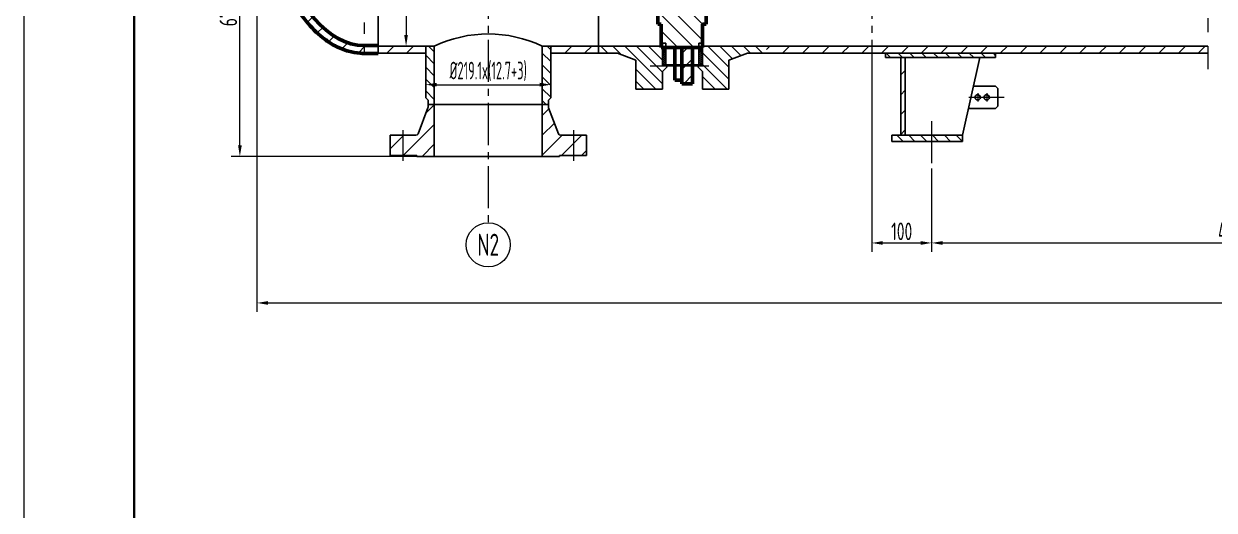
# Model space of a CAD drawing. Header units: millimetres. Extents: x 5765 to 6606, y -201 to 393.
# Drawn here: x 5765 to 6035.1, y 96.4 to 206.6 of the extents above; entities that cross this region are included whole.
import ezdxf
from ezdxf.enums import TextEntityAlignment as Align

# ---------------------------------------------------------------- set-up
doc = ezdxf.new("R2010")
doc.units = ezdxf.units.MM
doc.linetypes.add('CENTER2', pattern=[28.575, 19.05, -3.175, 3.175, -3.175])
doc.linetypes.add('PHANTOM2', pattern=[31.75, 15.875, -3.175, 3.175, -3.175, 3.175, -3.175])
for name, color, linetype, lineweight in [('1粗实线', 7, 'Continuous', 35), ('2', 7, 'Continuous', 50), ('2细实线', 3, 'Continuous', 13), ('3中心线', 1, 'CENTER2', 13), ('5双点划线', 2, 'PHANTOM2', 13), ('6剖面线', 6, 'Continuous', 13), ('7', 6, 'Continuous', 20), ('7文本', 2, 'Continuous', 13), ('8标注', 3, 'Continuous', 13), ('9图表', 4, 'Continuous', 13)]:
    doc.layers.add(name, color=color, linetype=linetype, lineweight=lineweight)
doc.styles.add('lanpec', font='bpec_e.shx', dxfattribs={"width": 0.75, "bigfont": 'hztxt.shx'})
doc.styles.add('lanpec-dim', font='bpec_e.shx', dxfattribs={"width": 0.75})
doc.dimstyles.new('lanpec', dxfattribs={"dimtxt": 4, "dimasz": 2.5, "dimexe": 2, "dimexo": 0, "dimtad": 1, "dimdsep": 46, "dimtxsty": 'lanpec-dim', "dimcen": 2.5, "dimclrd": 256, "dimclre": 256, "dimclrt": 256, "dimazin": 0, "dimtfac": 1, "dimtmove": 0, "dimatfit": 3, "dimfxl": 1, "dimlwd": -1, "dimlwe": -1, "dimarcsym": 0})
doc.dimstyles.new('lanpec$0', dxfattribs={"dimscale": 10, "dimtxt": 4, "dimasz": 2.5, "dimexe": 2, "dimexo": 0, "dimtad": 1, "dimdec": 1, "dimdsep": 46, "dimtxsty": 'lanpec-dim', "dimcen": 0.09, "dimclrd": 256, "dimclre": 256, "dimclrt": 256, "dimadec": 1, "dimazin": 0, "dimtfac": 0.707, "dimtdec": 1, "dimtmove": 0, "dimatfit": 3, "dimfxl": 1, "dimarcsym": 0})
pattern_1 = [(135, (5977.5109, 1232.6665), (-1.3470384, -1.3470384), [])]
pattern_2 = [(45, (5977.511, 1232.6665), (-2.245064, 2.245064), [])]
pattern_3 = [(135, (4695.3936, 1225.4464), (-1.3470384, -1.3470384), [])]

# ---------------------------------------------------------------- blocks, each defined once
blk = doc.blocks.new('A1')
at = {"layer": '1粗实线'}
blk.add_lwpolyline([(-816, 10), (-10, 10), (-10, 584), (-816, 584)], close=True, dxfattribs=at)
at = {"layer": '9图表'}
blk.add_lwpolyline([(-841, 0), (0, 0), (0, 594), (-841, 594)], close=True, dxfattribs=at)
blk = doc.blocks.new('*D36')
at = {"layer": '8标注', "transparency": 16777216}
for p, q in [((5957.38, 199.98), (5957.38, 154.99)), ((5970.96, 173.87), (5970.96, 154.99)), ((5959.88, 156.99), (5968.46, 156.99))]:
    blk.add_line(p, q, dxfattribs=at)
for points in [[(5959.88, 157.41), (5959.88, 156.57), (5957.38, 156.99)], [(5968.46, 157.41), (5968.46, 156.57), (5970.96, 156.99)]]:
    blk.add_solid(points, dxfattribs=at)
at = {"layer": 'Defpoints', "color": 0, "transparency": 16777216}
for p in [(5957.38, 199.98), (5970.96, 173.87), (5970.96, 156.99)]:
    blk.add_point(p, dxfattribs=at)
at = {"layer": '8标注', "transparency": 16777216, "insert": (5964.17, 159.62), "char_height": 4, "attachment_point": 5, "style": 'lanpec-dim'}
blk.add_mtext('100', dxfattribs=at)
blk = doc.blocks.new('*D37')
at = {"layer": '8标注', "transparency": 16777216}
for p, q in [((5970.96, 173.87), (5970.96, 154.99)), ((6111.59, 174.04), (6111.59, 154.99)), ((5973.46, 156.99), (6109.09, 156.99))]:
    blk.add_line(p, q, dxfattribs=at)
for points in [[(5973.46, 157.41), (5973.46, 156.57), (5970.96, 156.99)], [(6109.09, 157.41), (6109.09, 156.57), (6111.59, 156.99)]]:
    blk.add_solid(points, dxfattribs=at)
at = {"layer": 'Defpoints', "color": 0, "transparency": 16777216}
for p in [(5970.96, 173.87), (6111.59, 174.04), (6111.59, 156.99)]:
    blk.add_point(p, dxfattribs=at)
at = {"layer": '8标注', "transparency": 16777216, "insert": (6041.28, 159.62), "char_height": 4, "attachment_point": 5, "style": 'lanpec-dim'}
blk.add_mtext('4000%%p3', dxfattribs=at)
blk = doc.blocks.new('*D38')
at = {"layer": '8标注', "transparency": 16777216}
for p, q in [((5817.91, 246.51), (5817.91, 141.4)), ((6264.37, 246.58), (6264.37, 141.4)), ((5820.41, 143.4), (6261.87, 143.4))]:
    blk.add_line(p, q, dxfattribs=at)
for points in [[(5820.41, 143.81), (5820.41, 142.98), (5817.91, 143.4)], [(6261.87, 143.81), (6261.87, 142.98), (6264.37, 143.4)]]:
    blk.add_solid(points, dxfattribs=at)
at = {"layer": 'Defpoints', "color": 0, "transparency": 16777216}
for p in [(5817.91, 246.51), (6264.37, 246.58), (6264.37, 143.4)]:
    blk.add_point(p, dxfattribs=at)
at = {"layer": '8标注', "transparency": 16777216, "insert": (6041.14, 146.02), "char_height": 4, "attachment_point": 5, "style": 'lanpec-dim'}
blk.add_mtext('~6700', dxfattribs=at)
blk = doc.blocks.new('*D41')
at = {"layer": '8标注', "transparency": 16777216}
for p, q in [((5851.74, 291.58), (5853.74, 291.58)), ((5851.74, 289.08), (5851.74, 204.08)), ((5851.74, 201.58), (5853.74, 201.58))]:
    blk.add_line(p, q, dxfattribs=at)
for points in [[(5851.32, 289.08), (5852.15, 289.08), (5851.74, 291.58)], [(5851.32, 204.08), (5852.15, 204.08), (5851.74, 201.58)]]:
    blk.add_solid(points, dxfattribs=at)
at = {"layer": 'Defpoints', "color": 0, "transparency": 16777216}
for p in [(5851.74, 291.58), (5851.74, 201.58), (5851.74, 201.58)]:
    blk.add_point(p, dxfattribs=at)
at = {"layer": '8标注', "transparency": 16777216, "insert": (5849.11, 246.58), "char_height": 4, "attachment_point": 5, "rotation": 90, "style": 'lanpec-dim'}
blk.add_mtext('%%C1100', dxfattribs=at)
blk = doc.blocks.new('*D45')
at = {"layer": '8标注', "transparency": 16777216}
for p, q in [((5856.2, 192.86), (5856.2, 194.86)), ((5884.57, 191.47), (5884.57, 194.86)), ((5858.7, 192.86), (5882.07, 192.86))]:
    blk.add_line(p, q, dxfattribs=at)
for points in [[(5858.7, 193.28), (5858.7, 192.44), (5856.2, 192.86)], [(5882.07, 193.28), (5882.07, 192.44), (5884.57, 192.86)]]:
    blk.add_solid(points, dxfattribs=at)
at = {"layer": 'Defpoints', "color": 0, "transparency": 16777216}
for p in [(5856.2, 192.86), (5884.57, 192.86), (5884.57, 191.47)]:
    blk.add_point(p, dxfattribs=at)
at = {"layer": '8标注', "transparency": 16777216, "insert": (5870.38, 195.86), "char_height": 4, "attachment_point": 5, "style": 'lanpec-dim'}
blk.add_mtext('{\\W0.6;%%C219.1x(12.7+3)}', dxfattribs=at)
blk = doc.blocks.new('管口号')
at = {"layer": '2细实线'}
blk.add_circle((0, 5), 5, dxfattribs=at)
at = {"layer": '7文本', "style": 'lanpec', "width": 0.75}
blk.add_attdef('N', text='', height=5, dxfattribs=at).set_placement((0, 5), align=Align.MIDDLE_CENTER)
blk = doc.blocks.new('*D63')
at = {"layer": '8标注', "transparency": 16777216}
for p, q in [((5817.06, 246.58), (5812.04, 246.58)), ((5814.04, 179.08), (5814.04, 244.08)), ((5854.15, 176.58), (5812.04, 176.58))]:
    blk.add_line(p, q, dxfattribs=at)
for points in [[(5813.63, 244.08), (5814.46, 244.08), (5814.04, 246.58)], [(5813.63, 179.08), (5814.46, 179.08), (5814.04, 176.58)]]:
    blk.add_solid(points, dxfattribs=at)
at = {"layer": 'Defpoints', "color": 0, "transparency": 16777216}
for p in [(5814.04, 246.58), (5817.06, 246.58), (5854.15, 176.58)]:
    blk.add_point(p, dxfattribs=at)
at = {"layer": '8标注', "transparency": 16777216, "insert": (5811.42, 211.58), "char_height": 4, "attachment_point": 5, "rotation": 90, "style": 'lanpec-dim'}
blk.add_mtext('671.0±3', dxfattribs=at)

msp = doc.modelspace()

# ---------------------------------------------------------------- hatches: boundary and pattern name
at = {"layer": '6剖面线'}
h = msp.add_hatch(dxfattribs=at)
h.set_pattern_fill('ANSI31', color=256, scale=0.804645)
h.set_pattern_definition([(45, (4706.2482, -86.8563), (-1.8064793, 1.8064793), [])])
h.paths.add_polyline_path([(5916.72, 300.091), (5914.306, 300.091), (5914.306, 298.24), (5916.72, 298.24)])
h.paths.add_polyline_path([(5916.72, 296.068), (5914.306, 296.068), (5914.306, 293.895), (5916.72, 293.895)])
h.paths.add_polyline_path([(5916.72, 298.24), (5914.306, 298.24), (5914.306, 296.068), (5916.72, 296.068)])
h.paths.add_polyline_path([(5916.72, 293.895), (5914.306, 293.895), (5914.306, 291.884), (5916.72, 291.884)])
h.paths.add_polyline_path([(5916.72, 197.096), (5914.306, 197.096), (5914.306, 193.073), (5916.72, 193.073)])
h.paths.add_polyline_path([(5916.72, 201.281), (5914.306, 201.281), (5914.306, 197.096), (5916.72, 197.096)])
h = msp.add_hatch(dxfattribs=at)
h.set_pattern_fill('ANSI31', color=256, scale=0.804645, angle=90)
h.set_pattern_definition([(135, (3512.3123, -894.9661), (-1.8064793, -1.8064793), [])])
h.paths.add_polyline_path([(5919.778, 286.573), (5918.973, 286.573), (5918.973, 291.884), (5909.639, 291.884), (5909.639, 286.573), (5908.835, 286.573), (5908.835, 271.083), (5919.778, 271.083)])
h.paths.add_polyline_path([(5919.778, 268.019), (5908.835, 268.019), (5908.835, 262.554), (5919.778, 262.554)])
h.paths.add_polyline_path([(5919.778, 259.49), (5908.835, 259.49), (5908.835, 254.02), (5919.778, 254.02)])
h.paths.add_polyline_path([(5919.778, 250.95), (5908.835, 250.95), (5908.835, 247.387), (5909.639, 247.387), (5909.639, 246.582), (5919.778, 246.582)])
h.paths.add_polyline_path([(5919.778, 246.582), (5909.639, 246.582), (5909.639, 245.777), (5908.835, 245.777), (5908.835, 242.215), (5919.778, 242.215)])
h.paths.add_polyline_path([(5919.778, 239.145), (5908.835, 239.145), (5908.835, 233.674), (5919.778, 233.674)])
h.paths.add_polyline_path([(5919.778, 230.61), (5908.835, 230.61), (5908.835, 225.146), (5919.778, 225.146)])
h.paths.add_polyline_path([(5919.778, 222.082), (5908.835, 222.082), (5908.835, 206.591), (5909.639, 206.591), (5909.639, 201.281), (5918.973, 201.281), (5918.973, 206.591), (5919.778, 206.591)])
h = msp.add_hatch(dxfattribs=at)
h.set_pattern_fill('ANSI31', color=256, style=0)
h.set_pattern_definition(pattern_2)
h.paths.add_polyline_path([(5856.198, 199.983), (5856.198, 201.583), (5845.382, 201.583), (5845.382, 199.983)])
h.paths.add_polyline_path([(5884.566, 201.583), (5884.566, 199.983), (5895.382, 199.983), (5895.382, 201.583)])
h = msp.add_hatch(dxfattribs=at)
h.set_pattern_fill('ANSI31', color=256, scale=0.6, angle=90, style=0)
h.set_pattern_definition([(135, (6667.11, -1594.7425), (-1.3470384, -1.3470384), [])])
h.paths.add_polyline_path([(5856.198, 189.879), (5856.732, 189.345), (5856.732, 188.383), (5858.132, 188.383), (5858.132, 201.583), (5856.198, 201.583)])
h.paths.add_polyline_path([(5884.566, 201.583), (5882.632, 201.583), (5882.632, 188.383), (5884.032, 188.383), (5884.032, 189.345), (5884.566, 189.879)])
h = msp.add_hatch(dxfattribs=at)
h.set_pattern_fill('ANSI31', color=256, scale=0.6, angle=90, style=0)
h.set_pattern_definition(pattern_1)
h.paths.add_polyline_path([(5895.382, 201.583), (5895.382, 199.983), (5899.682, 199.983), (5903.882, 198.383), (5903.882, 194.583), (5909.882, 194.583), (5909.882, 195.833), (5910.882, 196.833), (5910.882, 197.183), (5909.882, 197.183), (5909.882, 201.583)])
h.paths.add_polyline_path([(5903.882, 194.583), (5903.882, 191.833), (5909.882, 191.833), (5909.882, 194.583)])
h = msp.add_hatch(dxfattribs=at)
h.set_pattern_fill('ANSI37', color=256, scale=0.1, style=0)
h.set_pattern_definition([(315, (-65400.43233, 31977.2961), (-0.224506403, -0.224506403), []), (225, (-65400.43233, 31977.2961), (-0.224506403, 0.224506403), [])])
h.paths.add_polyline_path([(5909.882, 197.333), (5910.682, 197.333), (5910.682, 201.333), (5909.882, 201.333)])
h = msp.add_hatch(dxfattribs=at)
h.set_pattern_fill('ANSI31', color=256, scale=0.6, angle=90, style=0)
h.set_pattern_definition(pattern_1)
h.paths.add_polyline_path([(5918.982, 194.583), (5918.982, 191.833), (5924.982, 191.833), (5924.982, 194.583)])
h.paths.add_polyline_path([(5924.982, 198.383), (5929.182, 199.983), (5933.482, 199.983), (5933.482, 201.583), (5918.982, 201.583), (5918.982, 197.183), (5917.982, 197.183), (5917.982, 196.833), (5918.982, 195.833), (5918.982, 194.583), (5924.982, 194.583)])
h = msp.add_hatch(dxfattribs=at)
h.set_pattern_fill('ANSI37', color=256, scale=0.1, style=0)
h.set_pattern_definition([(225, (77229.2965, 31977.2961), (0.224506403, -0.224506403), []), (315, (77229.2965, 31977.2961), (0.224506403, 0.224506403), [])])
h.paths.add_polyline_path([(5918.982, 201.333), (5918.182, 201.333), (5918.182, 197.333), (5918.982, 197.333)])
h = msp.add_hatch(dxfattribs=at)
h.set_pattern_fill('ANSI31', color=256, style=0)
h.set_pattern_definition(pattern_2)
h.paths.add_polyline_path([(6033.626, 199.983), (6033.626, 201.583), (5933.482, 201.583), (5933.482, 199.983)])
h = msp.add_hatch(dxfattribs=at)
h.set_pattern_fill('ANSI31', color=256, scale=0.6, angle=90, style=0)
h.set_pattern_definition(pattern_3)
h.paths.add_polyline_path([(5985.461, 198.983), (5985.461, 199.983), (5960.461, 199.983), (5960.461, 198.983)])
h = msp.add_hatch(dxfattribs=at)
h.set_pattern_fill('ANSI31', color=256, style=0)
h.set_pattern_definition([(45, (4695.3936, 1225.4464), (-2.245064, 2.245064), [])])
h.paths.add_polyline_path([(5964.961, 198.983), (5963.961, 198.983), (5963.961, 181.383), (5964.961, 181.383)])
h = msp.add_hatch(dxfattribs=at)
h.set_pattern_fill('ANSI31', color=256, style=0)
h.set_pattern_definition(pattern_2)
h.paths.add_polyline_path([(5889.752, 181.393), (5888.252, 181.393), (5888.252, 176.783), (5889.752, 176.783)])
h.paths.add_polyline_path([(5891.252, 181.393), (5889.752, 181.393), (5889.752, 176.783), (5891.252, 176.783)])
h.paths.add_polyline_path([(5888.252, 176.783), (5886.572, 176.783), (5886.572, 176.583), (5882.632, 176.583), (5882.632, 188.383), (5884.032, 188.383), (5884.032, 187.776, 0.09138), (5884.065, 187.597), (5886.309, 181.715, 0.3110597), (5886.776, 181.393), (5888.252, 181.393)])
h.paths.add_polyline_path([(5892.632, 176.783), (5891.252, 176.783), (5891.252, 181.393), (5892.632, 181.393)])
h.paths.add_polyline_path([(5858.132, 176.583), (5854.192, 176.583), (5854.192, 176.783), (5851.012, 176.783), (5851.012, 181.393), (5853.988, 181.393, 0.3110597), (5854.455, 181.715), (5856.699, 187.597, 0.09138), (5856.732, 187.776), (5856.732, 188.383), (5858.132, 188.383)])
h.paths.add_polyline_path([(5851.012, 176.783), (5848.132, 176.783), (5848.132, 181.393), (5851.012, 181.393)])
h = msp.add_hatch(dxfattribs=at)
h.set_pattern_fill('ANSI31', color=256, scale=0.6, angle=90, style=0)
h.set_pattern_definition(pattern_3)
h.paths.add_polyline_path([(5970.961, 179.983), (5970.961, 181.383), (5961.961, 181.383), (5961.961, 179.983)])
h.paths.add_polyline_path([(5977.961, 179.983), (5977.961, 181.383), (5970.961, 181.383), (5970.961, 179.983)])
at = {"layer": '7'}
h = msp.add_hatch(dxfattribs=at)
h.set_pattern_fill('ANSI31', color=256, scale=1.025557)
h.set_pattern_definition([(45, (-26029.0268, -10215.7113), (-2.3024403, 2.3024403), [])])
edge = h.paths.add_edge_path()
edge.add_line((5842.217, 291.481), (5842.217, 293.275))
edge.add_spline(control_points=[(5842.217, 293.275), (5841.476, 293.275), (5840.735, 293.212), (5839.265, 292.96), (5838.536, 292.772), (5837.1, 292.276), (5836.392, 291.969), (5835.005, 291.242), (5834.325, 290.822), (5832.316, 289.394), (5831.036, 288.222), (5828.626, 285.496), (5827.495, 283.942), (5825.398, 280.499), (5824.433, 278.609), (5822.686, 274.548), (5821.905, 272.375), (5820.544, 267.808), (5819.965, 265.413), (5819.022, 260.467), (5818.658, 257.916), (5818.155, 252.732), (5818.017, 250.098), (5817.99, 247.178), (5817.988, 246.895), (5817.988, 246.613)], knot_values=[0, 0, 0, 0, 0.0854124, 0.0854124, 0.1708248, 0.1708248, 0.2562372, 0.2562372, 0.3416496, 0.3416496, 0.5145968, 0.5145968, 0.687544, 0.687544, 0.8604912, 0.8604912, 1.0334384, 1.0334384, 1.2063856, 1.2063856, 1.3793328, 1.3793328, 1.55228, 1.55228, 1.5707963, 1.5707963, 1.5707963, 1.5707963], degree=3, periodic=0)
edge.add_line((5817.988, 246.613), (5819.783, 246.613))
edge.add_ellipse((5842.217, 246.613), major_axis=(0, 44.868), ratio=0.5, start_angle=89.01774, end_angle=90, ccw=False)
edge.add_ellipse((5842.217, 246.613), major_axis=(0, 44.868), ratio=0.5, start_angle=0, end_angle=89.01774, ccw=False)
edge = h.paths.add_edge_path()
edge.add_ellipse((5842.217, 246.613), major_axis=(0, 44.868), ratio=0.5, start_angle=90.98226, end_angle=180, ccw=False)
edge.add_ellipse((5842.217, 246.613), major_axis=(0, 44.868), ratio=0.5, start_angle=90, end_angle=90.98226, ccw=False)
edge.add_line((5819.783, 246.613), (5817.988, 246.613))
edge.add_spline(control_points=[(5817.988, 246.613), (5817.988, 244.257), (5818.079, 241.901), (5818.464, 236.963), (5818.78, 234.389), (5819.63, 229.38), (5820.165, 226.945), (5821.439, 222.286), (5822.178, 220.06), (5823.845, 215.88), (5824.772, 213.926), (5826.797, 210.341), (5827.894, 208.712), (5830.24, 205.824), (5831.489, 204.567), (5833.729, 202.785), (5834.685, 202.153), (5836.653, 201.117), (5837.665, 200.712), (5839.559, 200.193), (5840.434, 200.042), (5841.614, 199.96), (5841.915, 199.95), (5842.217, 199.95)], knot_values=[1.5707963, 1.5707963, 1.5707963, 1.5707963, 1.7252272, 1.7252272, 1.8981744, 1.8981744, 2.0711216, 2.0711216, 2.2440688, 2.2440688, 2.417016, 2.417016, 2.5899632, 2.5899632, 2.7629104, 2.7629104, 2.8841434, 2.8841434, 3.0053765, 3.0053765, 3.1068027, 3.1068027, 3.1415927, 3.1415927, 3.1415927, 3.1415927], degree=3, periodic=0)
edge.add_line((5845.421, 199.953), (5845.421, 201.747))
h.paths.add_polyline_path([(5845.422, 293.275), (5842.217, 293.275), (5842.217, 291.481), (5845.422, 291.481)])

# ---------------------------------------------------------------- linework, layer by layer
for p, q in [((5845.341, 293.275), (5845.422, 199.95)), ((5895.382, 245.783), (5895.382, 199.983)), ((5845.422, 201.583), (5858.132, 201.583)), ((5845.422, 199.983), (5856.198, 199.983)), ((5856.198, 189.879), (5856.198, 201.583)), ((5858.132, 201.583), (5858.132, 176.583)), ((5882.632, 201.583), (5895.382, 201.583)), ((5882.632, 201.583), (5882.632, 176.583)), ((5884.566, 189.879), (5884.566, 201.583)), ((5884.566, 199.983), (5895.382, 199.983)), ((5895.382, 201.583), (5909.882, 201.583)), ((5895.382, 199.983), (5899.682, 199.983)), ((5899.682, 199.983), (5903.882, 198.383)), ((5909.682, 202.233), (5910.682, 202.233)), ((5909.882, 197.183), (5909.882, 202.233)), ((5910.682, 197.333), (5910.682, 202.233)), ((5919.182, 202.233), (5918.182, 202.233)), ((5918.182, 197.333), (5918.182, 202.233)), ((5918.982, 197.183), (5918.982, 202.233)), ((5933.482, 201.583), (5918.982, 201.583)), ((5929.182, 199.983), (5924.982, 198.383)), ((5933.482, 199.983), (5929.182, 199.983)), ((5933.482, 201.583), (6033.626, 201.583)), ((5933.482, 199.983), (6033.626, 199.983)), ((5960.461, 198.983), (5960.461, 199.983)), ((5985.461, 198.983), (5985.461, 199.983)), ((5903.882, 198.383), (5903.882, 191.833)), ((5910.882, 197.183), (5909.882, 197.183)), ((5910.682, 197.333), (5918.182, 197.333)), ((5910.882, 196.833), (5910.882, 197.333)), ((5917.982, 196.833), (5917.982, 197.333)), ((5917.982, 197.183), (5918.982, 197.183)), ((5924.982, 198.383), (5924.982, 191.833)), ((5985.461, 198.983), (5960.461, 198.983)), ((5963.961, 181.383), (5963.961, 198.983)), ((5964.961, 181.383), (5964.961, 198.983)), ((5977.961, 181.383), (5981.853, 198.983)), ((5910.882, 196.833), (5909.882, 195.833)), ((5909.882, 191.833), (5909.882, 195.833)), ((5917.982, 196.833), (5918.982, 195.833)), ((5918.982, 191.833), (5918.982, 195.833)), ((5903.882, 191.833), (5909.882, 191.833)), ((5924.982, 191.833), (5918.982, 191.833)), ((5856.732, 189.345), (5856.198, 189.879)), ((5856.732, 188.383), (5856.732, 189.345)), ((5884.032, 189.345), (5884.566, 189.879)), ((5884.032, 188.383), (5884.032, 189.345)), ((5856.699, 187.597), (5854.455, 181.715)), ((5884.032, 188.383), (5856.732, 188.383)), ((5856.732, 188.383), (5856.732, 187.776)), ((5884.032, 188.383), (5884.032, 187.776)), ((5884.065, 187.597), (5886.309, 181.715)), ((5848.132, 181.393), (5848.132, 176.783)), ((5848.132, 181.393), (5853.988, 181.393)), ((5892.632, 181.393), (5886.776, 181.393)), ((5892.632, 181.393), (5892.632, 176.783)), ((5961.961, 181.383), (5977.961, 181.383)), ((5961.961, 181.383), (5961.961, 179.983)), ((5977.961, 181.383), (5977.961, 179.983)), ((5961.961, 179.983), (5977.961, 179.983)), ((5961.961, 179.983), (5977.961, 179.983)), ((5848.132, 176.783), (5854.192, 176.783)), ((5854.192, 176.783), (5854.192, 176.583)), ((5854.192, 176.583), (5886.572, 176.583)), ((5892.632, 176.783), (5886.572, 176.783)), ((5886.572, 176.783), (5886.572, 176.583))]:
    msp.add_line(p, q)
at = {"ltscale": 2}
for p, q in [((5980.416, 192.483), (5985.461, 192.483)), ((5985.961, 191.983), (5985.461, 192.483)), ((5985.961, 191.983), (5985.961, 187.983)), ((5985.461, 187.483), (5979.31, 187.483)), ((5985.961, 187.983), (5985.461, 187.483))]:
    msp.add_line(p, q, dxfattribs=at)
for points in [[(5910.682, 197.333), (5909.882, 197.333), (5909.882, 201.333), (5910.682, 201.333), (5910.682, 197.333)], [(5918.182, 197.333), (5918.982, 197.333), (5918.982, 201.333), (5918.182, 201.333), (5918.182, 197.333)]]:
    msp.add_lwpolyline(points)
at = {"ltscale": 3}
for centre in [(5981.411, 189.983), (5983.461, 189.983)]:
    msp.add_circle(centre, 0.6, dxfattribs=at)
for centre, radius, start, end in [((5870.382, 175.883), 28.471, 64.51564, 115.48436), ((5856.232, 187.776), 0.5, 339.11524, 0), ((5884.532, 187.776), 0.5, 180, 200.88476), ((5853.988, 181.893), 0.5, 270, 339.11524), ((5886.776, 181.893), 0.5, 200.88476, 270)]:
    msp.add_arc(centre, radius, start, end)
at = {"layer": '2'}
for p, q in [((5919.778, 206.591), (5919.778, 246.582)), ((5908.835, 206.591), (5908.835, 222.082)), ((5909.639, 206.591), (5908.835, 206.591)), ((5909.639, 206.591), (5909.639, 201.281)), ((5918.973, 201.281), (5918.973, 206.591)), ((5919.778, 206.591), (5918.973, 206.591)), ((5845.422, 201.744), (5842.217, 201.744)), ((5842.217, 199.95), (5845.422, 199.95)), ((5909.639, 201.281), (5918.973, 201.281)), ((5912.697, 193.878), (5912.697, 201.281)), ((5914.306, 193.073), (5914.306, 201.281)), ((5916.72, 201.281), (5916.72, 193.073)), ((5912.697, 193.878), (5914.306, 193.878)), ((5914.306, 193.073), (5916.72, 193.073))]:
    msp.add_line(p, q, dxfattribs=at)
msp.add_ellipse((5842.217, 246.613), major_axis=(0, 44.868), ratio=0.5, start_param=0, end_param=3.1415927, dxfattribs=at)
msp.add_open_spline([(5842.217, 293.275), (5841.476, 293.275), (5840.735, 293.212), (5839.265, 292.96), (5838.536, 292.772), (5837.1, 292.276), (5836.392, 291.969), (5835.005, 291.242), (5834.325, 290.822), (5832.316, 289.394), (5831.036, 288.222), (5828.626, 285.496), (5827.495, 283.942), (5825.398, 280.499), (5824.433, 278.609), (5822.686, 274.548), (5821.905, 272.375), (5820.544, 267.808), (5819.965, 265.413), (5819.022, 260.467), (5818.658, 257.916), (5818.155, 252.732), (5818.017, 250.098), (5817.968, 244.822), (5818.058, 242.18), (5818.464, 236.963), (5818.78, 234.389), (5819.63, 229.38), (5820.165, 226.945), (5821.439, 222.286), (5822.178, 220.06), (5823.845, 215.88), (5824.772, 213.926), (5826.797, 210.341), (5827.894, 208.712), (5830.24, 205.824), (5831.489, 204.567), (5833.729, 202.785), (5834.685, 202.153), (5836.653, 201.117), (5837.665, 200.712), (5839.559, 200.193), (5840.434, 200.042), (5841.614, 199.96), (5841.915, 199.95), (5842.217, 199.95)], degree=3, knots=[0, 0, 0, 0, 0.0854124, 0.0854124, 0.1708248, 0.1708248, 0.2562372, 0.2562372, 0.3416496, 0.3416496, 0.5145968, 0.5145968, 0.687544, 0.687544, 0.8604912, 0.8604912, 1.0334384, 1.0334384, 1.2063856, 1.2063856, 1.3793328, 1.3793328, 1.55228, 1.55228, 1.7252272, 1.7252272, 1.8981744, 1.8981744, 2.0711216, 2.0711216, 2.2440688, 2.2440688, 2.417016, 2.417016, 2.5899632, 2.5899632, 2.7629104, 2.7629104, 2.8841434, 2.8841434, 3.0053765, 3.0053765, 3.1068027, 3.1068027, 3.1415927, 3.1415927, 3.1415927, 3.1415927], dxfattribs=at)
at = {"layer": '3中心线', "ltscale": 0.5}
for p, q in [((5870.382, 331.583), (5870.382, 161.583)), ((5957.382, 331.583), (5957.382, 199.983)), ((5987.405, 189.983), (5979.371, 189.983)), ((5981.411, 190.947), (5981.411, 189.02)), ((5983.461, 190.947), (5983.461, 189.02)), ((5970.961, 184.616), (5970.961, 173.867)), ((5851.012, 182.583), (5851.012, 175.593)), ((5889.752, 182.583), (5889.752, 175.593))]:
    msp.add_line(p, q, dxfattribs=at)
at = {"layer": '3中心线', "ltscale": 0.8}
msp.add_line((5842.217, 293.275), (5842.217, 199.95), dxfattribs=at)
at = {"layer": '3中心线'}
msp.add_line((5907.134, 197.096), (5920.412, 197.096), dxfattribs=at)
at = {"layer": '5双点划线'}
msp.add_line((6033.626, 296.805), (6033.626, 196.361), dxfattribs=at)

# ---------------------------------------------------------------- block references
at = {"layer": '2细实线'}
msp.add_blockref('A1', (6606.028, -200.559), dxfattribs=at)
at = {"layer": '8标注'}
msp.add_blockref('管口号', (5870.382, 151.583), dxfattribs=at).add_auto_attribs({'N': 'N2'})

# ---------------------------------------------------------------- dimensions: what is measured, and where the dimension line sits
dim = msp.add_linear_dim(base=(5851.737, 201.583), p1=(5851.737, 291.583), p2=(5851.737, 201.583), angle=90, text='%%C1100', dimstyle='lanpec', dxfattribs=at)
dim.commit()
dim.dimension.update_dxf_attribs({"geometry": '*D41', "text_midpoint": (5849.112, 246.583)})
dim = msp.add_linear_dim(base=(5814.042, 246.583), p1=(5854.154, 176.583), p2=(5817.062, 246.583), angle=270, text='671.0±3', dimstyle='lanpec$0', override={"dimscale": 1, "dimdec": 2, "dimcen": 2.5, "dimadec": 2, "dimtfac": 1, "dimtdec": 2, "dimlwd": 65535, "dimlwe": 65535}, dxfattribs=at)
dim.commit()
dim.dimension.update_dxf_attribs({"geometry": '*D63', "text_midpoint": (5811.417, 211.583)})
for base, p1, p2, text, picture, middle in [((6264.373, 143.398), (5817.91, 246.51), (6264.373, 246.583), '~6700', '*D38', (6041.142, 146.023)), ((5970.961, 156.99), (5957.382, 199.983), (5970.961, 173.867), '100', '*D36', (5964.172, 159.615)), ((5884.566, 192.861), (5856.198, 192.861), (5884.566, 191.471), '{\\W0.6;%%C219.1x(12.7+3)}', '*D45', (5870.382, 195.856)), ((6111.591, 156.99), (5970.961, 173.867), (6111.591, 174.045), '4000%%p3', '*D37', (6041.276, 159.615))]:
    dim = msp.add_linear_dim(base=base, p1=p1, p2=p2, text=text, dimstyle='lanpec', dxfattribs=at)
    dim.commit()
    dim.dimension.update_dxf_attribs({"geometry": picture, "text_midpoint": middle})

doc.saveas('drawing.dxf')
